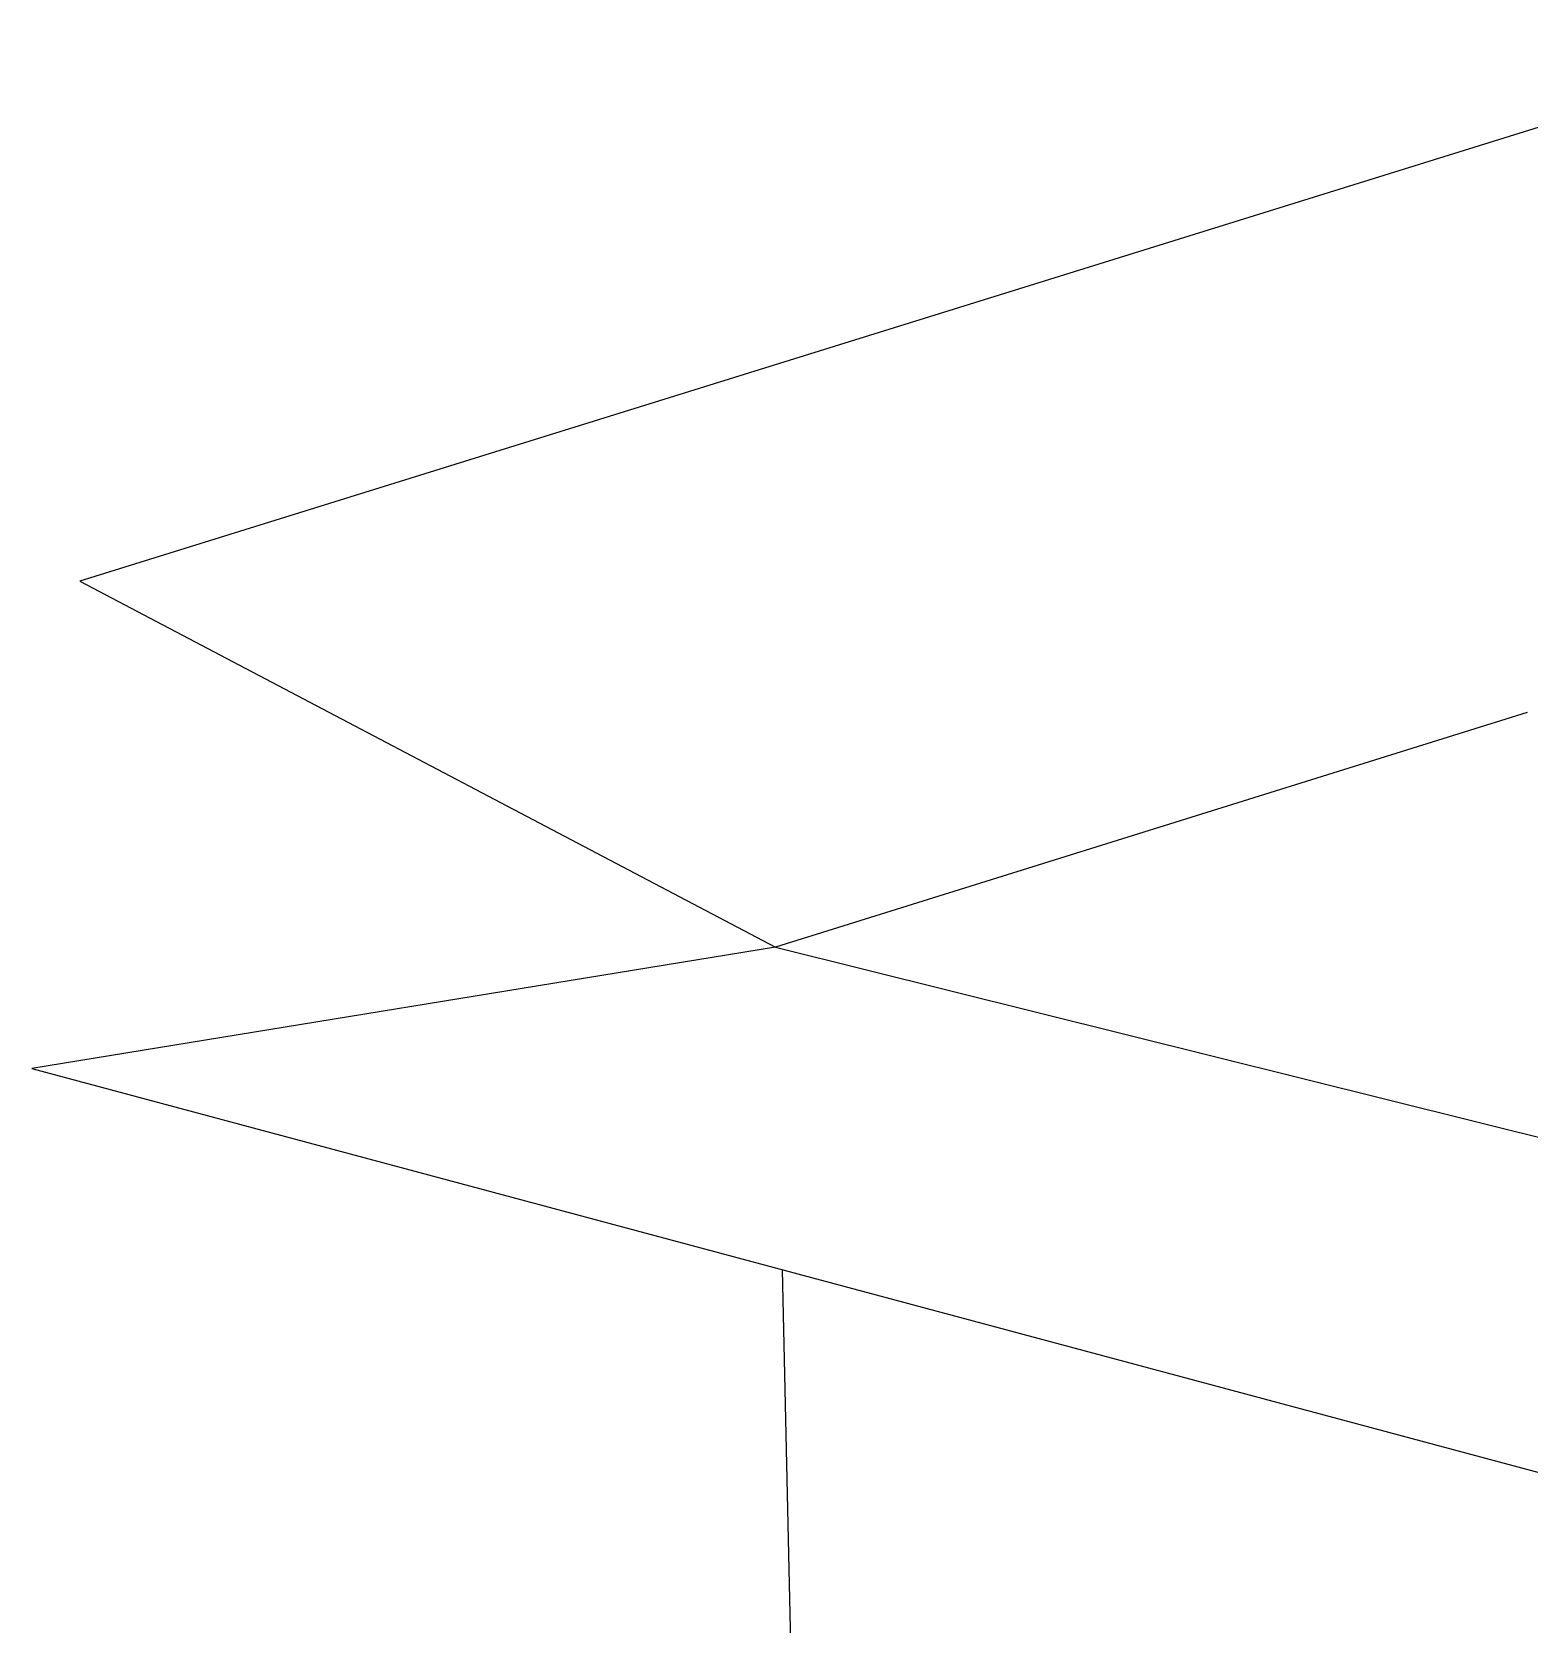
# Model space of a CAD drawing. Header units: millimetres. Extents: x 0 to 549, y 0 to 190.
# Drawn here: x 422.77 to 449.98, y 48.34 to 77.28 of the extents above; entities that cross this region are included whole.
import ezdxf

# ---------------------------------------------------------------- set-up
doc = ezdxf.new("R2010")
doc.units = ezdxf.units.MM

msp = doc.modelspace()

# ---------------------------------------------------------------- linework, layer by layer
at = {"color": 7}
for p, q in [((455.738, 77.285), (423.64, 67.3)), ((423.64, 67.3), (436.285, 60.644)), ((436.285, 60.644), (422.766, 58.438)), ((436.285, 60.644), (468.598, 52.597)), ((422.766, 58.438), (456.737, 49.327))]:
    msp.add_line(p, q, dxfattribs=at)
at = {"color": 7, "linetype": 'Continuous'}
for p, q in [((449.947, 64.912), (436.285, 60.644)), ((436.973, 29.195), (436.414, 54.778))]:
    msp.add_line(p, q, dxfattribs=at)

doc.saveas('drawing.dxf')
